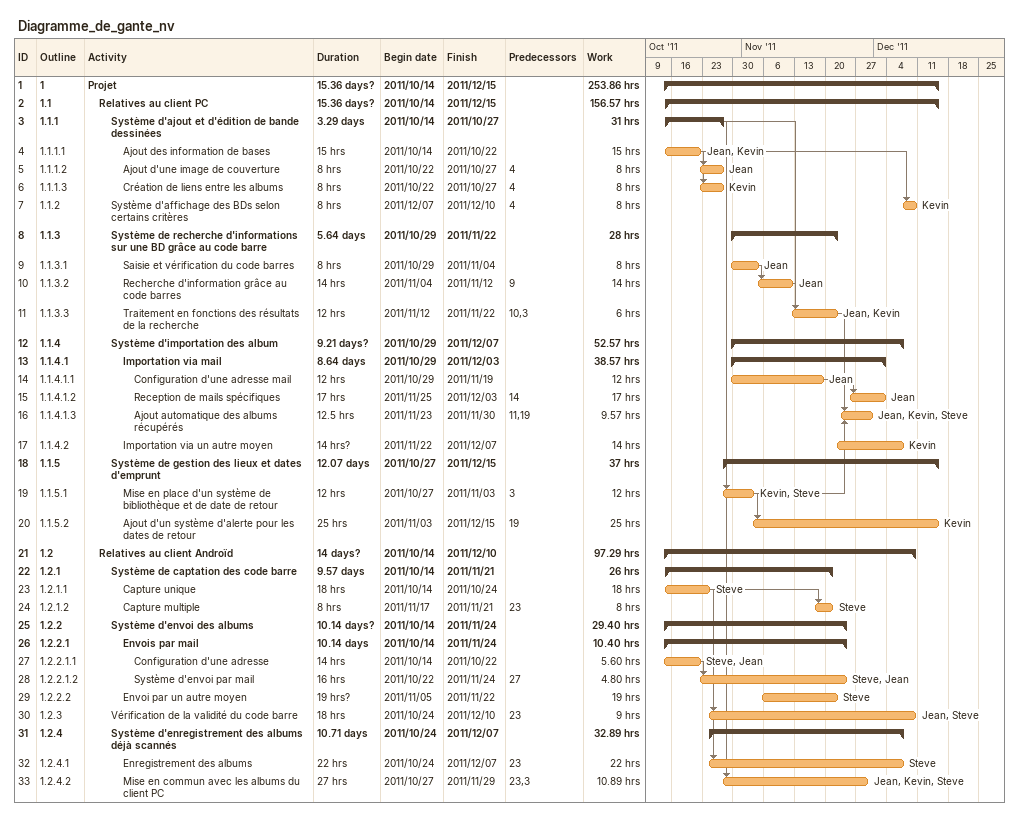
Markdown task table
Diagramme_de_gante_nv

| ID | WBS | Task | Duration | Start | Finish | Predecessors | Resources | Work (h) |
|---|---|---|---|---|---|---|---|---|
| 1 | 1 | **Projet** | 15.36d? | 2011-10-14 | 2011-12-15 |  |  | 253.86 |
| 2 | 1.1 | **Relatives au client PC** | 15.36d? | 2011-10-14 | 2011-12-15 |  |  | 156.57 |
| 3 | 1.1.1 | **Système d'ajout et d'édition de bande dessinées** | 3.29d | 2011-10-14 | 2011-10-27 |  |  | 31 |
| 4 | 1.1.1.1 | Ajout des information de bases | 15h | 2011-10-14 | 2011-10-22 |  | Jean, Kevin | 15 |
| 5 | 1.1.1.2 | Ajout d'une image de couverture | 8h | 2011-10-22 | 2011-10-27 | 4 | Jean | 8 |
| 6 | 1.1.1.3 | Création de liens entre les albums | 8h | 2011-10-22 | 2011-10-27 | 4 | Kevin | 8 |
| 7 | 1.1.2 | Système d'affichage des BDs selon certains critères | 8h | 2011-12-07 | 2011-12-10 | 4 | Kevin | 8 |
| 8 | 1.1.3 | **Système de recherche d'informations sur une BD grâce au code barre** | 5.64d | 2011-10-29 | 2011-11-22 |  |  | 28 |
| 9 | 1.1.3.1 | Saisie et vérification du code barres | 8h | 2011-10-29 | 2011-11-04 |  | Jean | 8 |
| 10 | 1.1.3.2 | Recherche d'information grâce au code barres | 14h | 2011-11-04 | 2011-11-12 | 9 | Jean | 14 |
| 11 | 1.1.3.3 | Traitement en fonctions des résultats de la recherche | 12h | 2011-11-12 | 2011-11-22 | 10, 3 | Jean, Kevin | 6 |
| 12 | 1.1.4 | **Système d'importation des album** | 9.21d? | 2011-10-29 | 2011-12-07 |  |  | 52.57 |
| 13 | 1.1.4.1 | **Importation via mail** | 8.64d | 2011-10-29 | 2011-12-03 |  |  | 38.57 |
| 14 | 1.1.4.1.1 | Configuration d'une adresse mail | 12h | 2011-10-29 | 2011-11-19 |  | Jean | 12 |
| 15 | 1.1.4.1.2 | Reception de mails spécifiques | 17h | 2011-11-25 | 2011-12-03 | 14 | Jean | 17 |
| 16 | 1.1.4.1.3 | Ajout automatique des albums récupérés | 12.5h | 2011-11-23 | 2011-11-30 | 11, 19 | Jean, Kevin, Steve | 9.57 |
| 17 | 1.1.4.2 | Importation via un autre moyen | 14h? | 2011-11-22 | 2011-12-07 |  | Kevin | 14 |
| 18 | 1.1.5 | **Système de gestion des lieux et dates d'emprunt** | 12.07d | 2011-10-27 | 2011-12-15 |  |  | 37 |
| 19 | 1.1.5.1 | Mise en place d'un système de bibliothèque et de date de retour | 12h | 2011-10-27 | 2011-11-03 | 3 | Kevin, Steve | 12 |
| 20 | 1.1.5.2 | Ajout d'un système d'alerte pour les dates de retour | 25h | 2011-11-03 | 2011-12-15 | 19 | Kevin | 25 |
| 21 | 1.2 | **Relatives au client Androïd** | 14d? | 2011-10-14 | 2011-12-10 |  |  | 97.29 |
| 22 | 1.2.1 | **Système de captation des code barre** | 9.57d | 2011-10-14 | 2011-11-21 |  |  | 26 |
| 23 | 1.2.1.1 | Capture unique | 18h | 2011-10-14 | 2011-10-24 |  | Steve | 18 |
| 24 | 1.2.1.2 | Capture multiple | 8h | 2011-11-17 | 2011-11-21 | 23 | Steve | 8 |
| 25 | 1.2.2 | **Système d'envoi des albums** | 10.14d? | 2011-10-14 | 2011-11-24 |  |  | 29.40 |
| 26 | 1.2.2.1 | **Envois par mail** | 10.14d | 2011-10-14 | 2011-11-24 |  |  | 10.40 |
| 27 | 1.2.2.1.1 | Configuration d'une adresse | 14h | 2011-10-14 | 2011-10-22 |  | Steve, Jean | 5.60 |
| 28 | 1.2.2.1.2 | Système d'envoi par mail | 16h | 2011-10-22 | 2011-11-24 | 27 | Steve, Jean | 4.80 |
| 29 | 1.2.2.2 | Envoi par un autre moyen | 19h? | 2011-11-05 | 2011-11-22 |  | Steve | 19 |
| 30 | 1.2.3 | Vérification de la validité du code barre | 18h | 2011-10-24 | 2011-12-10 | 23 | Jean, Steve | 9 |
| 31 | 1.2.4 | **Système d'enregistrement des albums déjà scannés** | 10.71d | 2011-10-24 | 2011-12-07 |  |  | 32.89 |
| 32 | 1.2.4.1 | Enregistrement des albums | 22h | 2011-10-24 | 2011-12-07 | 23 | Steve | 22 |
| 33 | 1.2.4.2 | Mise en commun avec les albums du client PC | 27h | 2011-10-27 | 2011-11-29 | 23, 3 | Jean, Kevin, Steve | 10.89 |
